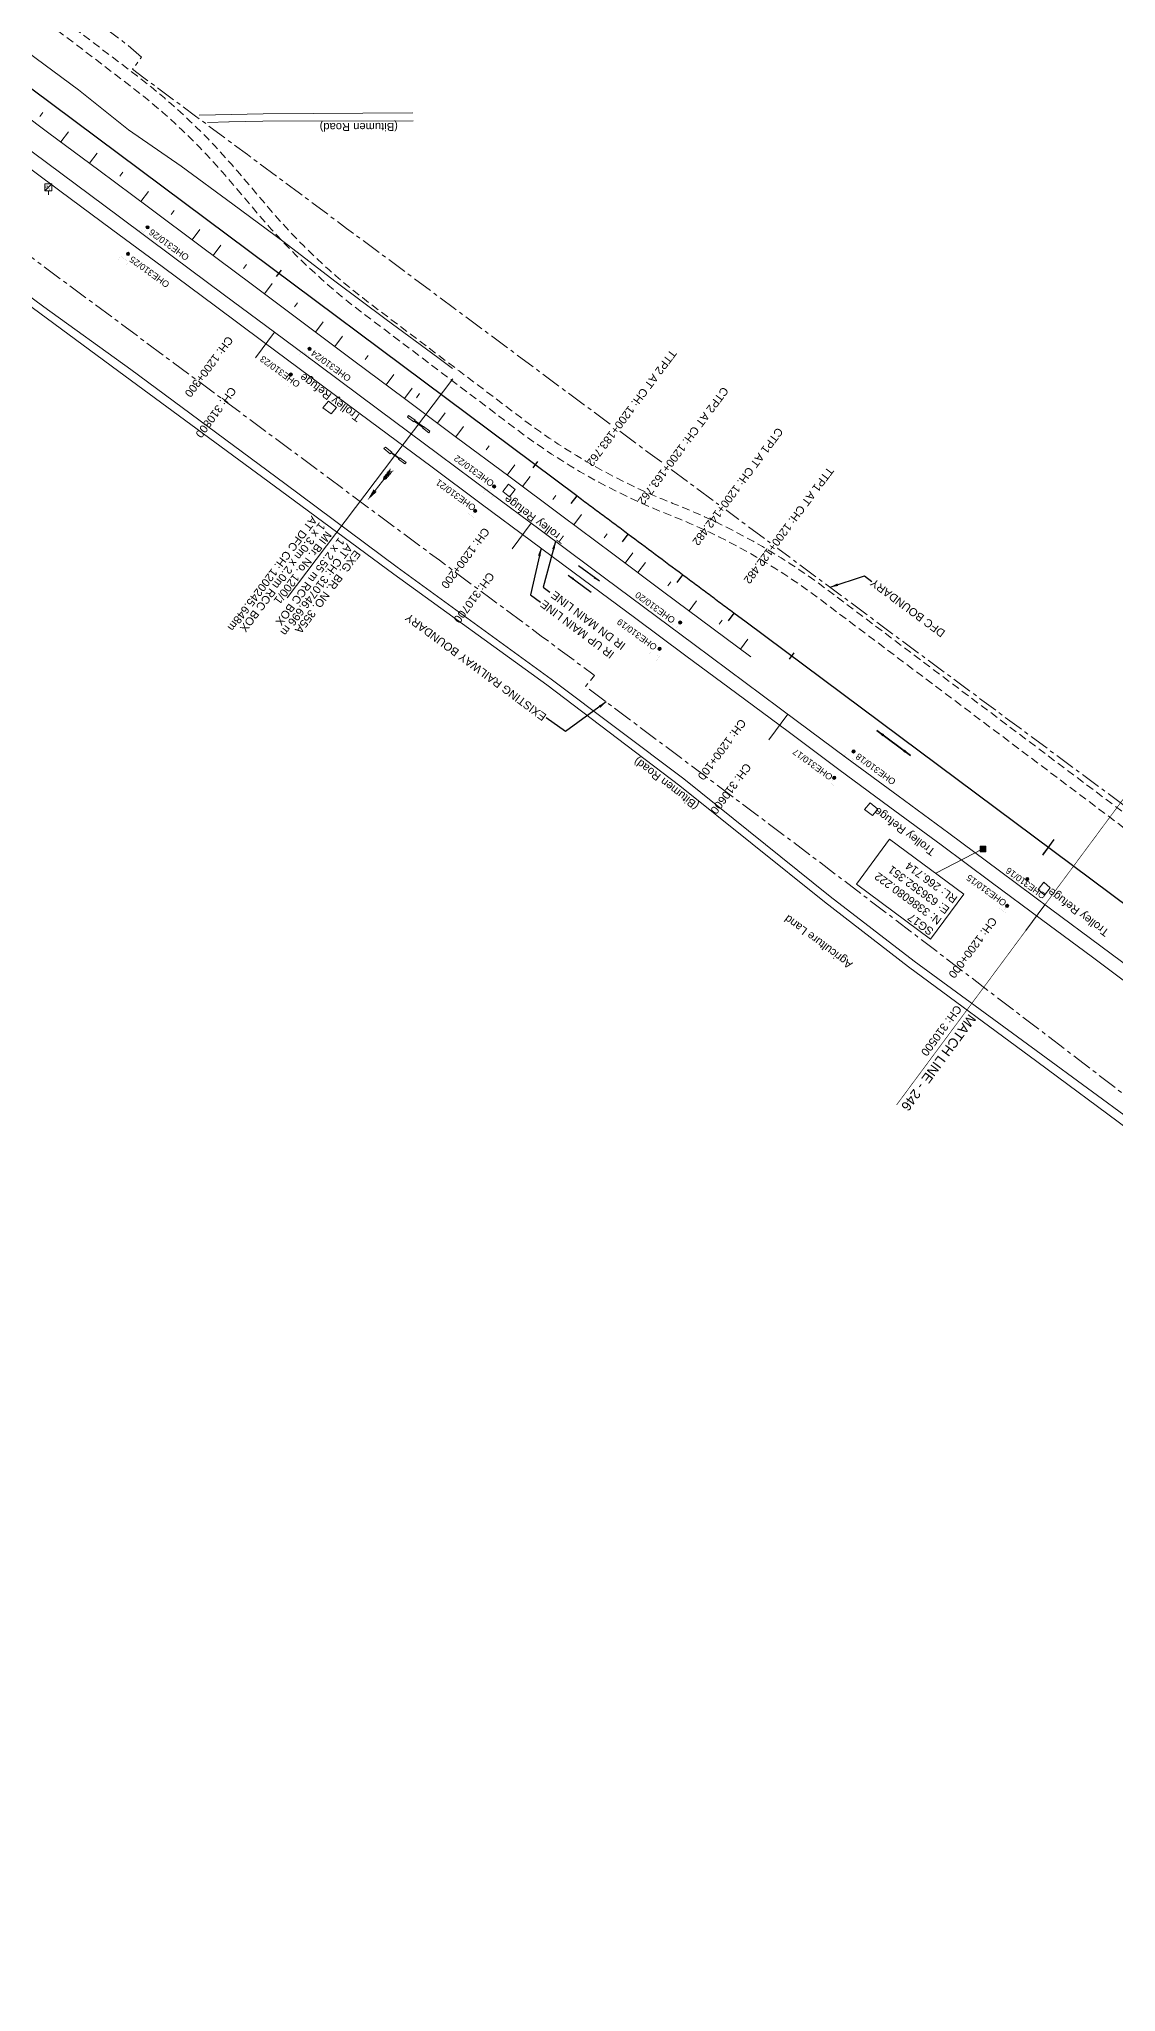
# Model space of a CAD drawing. Header units: metres. Extents: x 628798 to 649928, y 3375999 to 3390963.
# Drawn here: x 636057 to 636394, y 3385723 to 3386333 of the extents above; entities that cross this region are included whole.
import ezdxf
from ezdxf.enums import TextEntityAlignment as Align

# ---------------------------------------------------------------- set-up
doc = ezdxf.new("R2010")
doc.units = ezdxf.units.M
doc.header["$MEASUREMENT"] = 0
for name, pattern in [('CENTER', [2, 1.25, -0.25, 0.25, -0.25]), ('CENTER2', [1.125, 0.75, -0.125, 0.125, -0.125]), ('DASHED', [0.75, 0.5, -0.25]), ('PHANTOM2', [1.25, 0.625, -0.125, 0.125, -0.125, 0.125, -0.125])]:
    doc.linetypes.add(name, pattern=pattern)
for name, color, linetype, lineweight in [('BRIDGE DETAILS PLAN', 7, 'Continuous', 0), ('Bridge Parapet', 7, 'Continuous', 0), ('C-ALIG-DG-LINE', 1, 'CENTER2', 70), ('C-ALIG-LABL-DG', 1, 'Continuous', 25), ('C-ALIG-LABL-DG-MARK', 1, 'Continuous', 25), ('DFCC BOUNDARY', 6, 'CENTER', 0), ('Existing Chainage', 7, 'Continuous', 0), ('Existing IR Track', 143, 'Continuous', 0), ('Existing Railway Boundary', 7, 'CENTER', 0), ('flow direction', 7, 'Continuous', 0), ('MATCH LINE', 7, 'Continuous', 0), ('OHE MAST', 8, 'Continuous', 0), ('PROPOSED DFCC TOE LINE', 239, 'Continuous', 0), ('PROPOSED DFCC TOE SLOPES', 239, 'Continuous', 0), ('PROPOSED DFCC TRACK', 1, 'Continuous', 0), ('Retaining Wall', 251, 'Continuous', 0), ('River Text', 5, 'Continuous', 0), ('Side Details', 251, 'Continuous', 0), ('Subroad Edge', 34, 'Continuous', 0), ('Text', 251, 'Continuous', 0), ('TOPOSTYLEREMARK', 251, 'Continuous', 0), ('Trolley Stand', 251, 'Continuous', 0), ('WL', 7, 'Continuous', 0)]:
    doc.layers.add(name, color=color, linetype=linetype, lineweight=lineweight)
doc.layers.add('Road', color=1, linetype='Continuous')
doc.styles.add('ARIAL', font='arial.ttf')
doc.styles.add('CUT-FILL', font='cut-fill.shx', dxfattribs={"height": 2})
doc.styles.get("Standard").update_dxf_attribs({"font": 'arial.ttf'})
doc.styles.add('Style-Arial', font='arial.ttf')
doc.styles.add('Text', font='arial.ttf', dxfattribs={"height": 2})
doc.dimstyles.new('ISO-25', dxfattribs={"dimtxt": 2.5, "dimasz": 2.5, "dimexe": 1.25, "dimexo": 0.625, "dimtad": 1, "dimtxsty": 'Standard', "dimcen": 2.5, "dimadec": 0, "dimazin": 0, "dimtfac": 1, "dimtmove": 0, "dimatfit": 3, "dimfxl": 1, "dimarcsym": 0})

# ---------------------------------------------------------------- blocks, each defined once
blk = doc.blocks.new('WL')
at = {"layer": 'WL'}
for p, q in [((1.07, 3.42), (-1.06, 3.42)), ((-1.06, 3.42), (-1.06, 1.29)), ((-1.06, 1.29), (1.07, 1.29)), ((0, 1.29), (0, 0)), ((1.07, 1.29), (1.07, 3.42))]:
    blk.add_line(p, q, dxfattribs=at)
at = {"layer": 'WL', "flags": 128}
blk.add_lwpolyline([(-1.06, 1.29), (1.07, 3.42)], dxfattribs=at)
at = {"layer": 'WL', "char_height": 0.739, "attachment_point": 7, "rotation": 180, "line_spacing_factor": 0.6, "style": 'CUT-FILL'}
for s, insert in [('W', (-0.02, 2.94)), ('L', (0.5, 1.93))]:
    blk.add_mtext(s, dxfattribs=dict(at, insert=insert))
blk = doc.blocks.new('OHE MAST')
h = blk.add_hatch(color=256)
edge = h.paths.add_edge_path()
edge.add_arc((0, 0), 0.514, 0, 360)
at = {"const_width": 0.01, "flags": 128}
for points in [[(1.5, 3.5), (1.5, 2), (-1.5, 2), (-1.5, 3.5)], [(0, 2), (0, 0)]]:
    blk.add_lwpolyline(points, dxfattribs=at)
blk.add_circle((0, 0), 0.514)
blk = doc.blocks.new('River A')
at = {"layer": 'River Text'}
for p, q in [((0, 0), (-3.6, 7.5, -1499.5)), ((0.1, 6), (-3.5, 13.6, -1499.5)), ((0.1, 3.3), (-3.5, 10.8, -1499.5)), ((0.2, 9.9), (-3.4, 17.4, -1499.5)), ((0.3, 12.9), (-3.3, 20.5, -1499.5)), ((0.4, 16.4), (-3.2, 24, -1499.5)), ((0.5, 20.3), (-3.1, 27.8, -1499.5)), ((0.5, 22.3), (0, 0)), ((0, 0), (4, 7.4, -1499.5)), ((0.1, 6), (4.1, 13.4, -1499.5)), ((0.1, 3.3), (4.1, 10.7, -1499.5)), ((0.2, 9.9), (4.2, 17.2, -1499.5)), ((0.3, 12.9), (4.3, 20.3, -1499.5)), ((0.4, 16.4), (4.4, 23.8, -1499.5)), ((0.5, 20.3), (4.5, 27.7, -1499.5))]:
    blk.add_line(p, q, dxfattribs=at)
at = {"layer": 'River Text', "flags": 128}
blk.add_lwpolyline([(-0.7, -27.7), (0.5, 22.3)], dxfattribs=at)
at = {"layer": 'River Text', "extrusion": (0, 0, -1)}
blk.add_solid([(-3.5, -27.8), (1.3, -52.7), (4.8, -27.6)], dxfattribs=at)
blk = doc.blocks.new('Tick Hor')
blk.add_lwpolyline([(-0.5, 0), (0.5, 0)])
blk = doc.blocks.new('BM')
blk.add_hatch(color=256).paths.add_polyline_path([(-0.88, -0.88), (-0.88, 0.88), (0.88, 0.88), (0.88, -0.88)])
for p, q in [((0.88, 0.88), (-0.88, 0.88)), ((-0.88, 0.88), (-0.88, -0.88)), ((0.88, -0.88), (0.88, 0.88)), ((-0.88, -0.88), (0.88, -0.88))]:
    blk.add_line(p, q)

msp = doc.modelspace()

# ---------------------------------------------------------------- linework, layer by layer
at = {"layer": 'BRIDGE DETAILS PLAN', "flags": 128}
msp.add_lwpolyline([(636134.8551, 3386158.6588), (636186.6671, 3386227.1576)], dxfattribs=at)
at = {"layer": 'Bridge Parapet', "flags": 128}
for points in [[(636177.303, 3386211.9242), (636174.6121, 3386213.9149), (636174.7715, 3386214.0905), (636177.4627, 3386212.0996), (636177.303, 3386211.9242)], [(636169.8045, 3386202.1793), (636167.3772, 3386203.9994), (636167.4774, 3386204.1062), (636169.9048, 3386202.286), (636169.8045, 3386202.1793)]]:
    msp.add_lwpolyline(points, close=True, dxfattribs=at)
at = {"layer": 'C-ALIG-DG-LINE', "color": 1, "linetype": 'Continuous', "lineweight": 30, "flags": 128}
for points in [[(636398.3479, 3386061.6005), (636278.3777, 3386151.0209), (636274.5147, 3386153.9003), (636273.9974, 3386154.2858), (636273.4801, 3386154.6714), (636272.9629, 3386155.0569), (636272.4456, 3386155.4425), (636271.9283, 3386155.828), (636271.411, 3386156.2136), (636270.8937, 3386156.5992), (636270.3765, 3386156.9847), (636269.8592, 3386157.3703), (636269.3419, 3386157.7559), (636268.8247, 3386158.1414), (636268.3074, 3386158.527), (636267.7901, 3386158.9126), (636267.2728, 3386159.2981), (636266.7556, 3386159.6837), (636266.2383, 3386160.0693), (636265.7211, 3386160.4549), (636265.2038, 3386160.8405), (636264.6865, 3386161.2261), (636264.1693, 3386161.6116), (636263.652, 3386161.9972), (636263.1348, 3386162.3828), (636262.6175, 3386162.7684), (636262.1003, 3386163.154), (636261.583, 3386163.5397), (636261.0658, 3386163.9253), (636260.5486, 3386164.3109), (636260.0313, 3386164.6965), (636259.5141, 3386165.0821), (636258.9969, 3386165.4678), (636258.4797, 3386165.8534, -0.00008867), (636241.4222, 3386178.5765), (636240.9051, 3386178.9623), (636240.388, 3386179.3481), (636239.871, 3386179.734), (636239.3539, 3386180.1198), (636238.8368, 3386180.5057), (636238.3198, 3386180.8915), (636237.8027, 3386181.2774), (636237.2857, 3386181.6632), (636236.7686, 3386182.0491), (636236.2516, 3386182.435), (636235.7345, 3386182.8208), (636235.2175, 3386183.2067), (636234.7005, 3386183.5926), (636234.1834, 3386183.9785), (636233.6664, 3386184.3644), (636233.1494, 3386184.7503), (636232.6323, 3386185.1362), (636232.1153, 3386185.5221), (636231.5983, 3386185.908), (636231.0812, 3386186.2939), (636230.5642, 3386186.6798), (636230.0472, 3386187.0657), (636229.5302, 3386187.4516), (636229.0132, 3386187.8375), (636228.4962, 3386188.2234), (636227.9791, 3386188.6093), (636227.4621, 3386188.9952), (636226.9451, 3386189.3811), (636226.4281, 3386189.767), (636225.9111, 3386190.153), (636225.3941, 3386190.5389), (635938.8804, 3386404.4001)], [(636430.8298, 3386037.3971, -0.00006032), (636414.3841, 3386049.6489)]]:
    msp.add_lwpolyline(points, format="xyb", dxfattribs=at)
at = {"layer": 'C-ALIG-LABL-DG', "color": 1, "linetype": 'Continuous', "lineweight": 25}
msp.add_line((636372.7188, 3386080.7033), (636371.2248, 3386078.6989), dxfattribs=at)
at = {"layer": 'C-ALIG-LABL-DG-MARK', "color": 1, "linetype": 'Continuous', "lineweight": 25}
for p, q in [((636225.3941, 3386190.5389), (636223.5996, 3386188.1348)), ((636241.4222, 3386178.5765), (636239.6281, 3386176.172)), ((636258.4797, 3386165.8534), (636256.6864, 3386163.4484)), ((636274.5147, 3386153.9003), (636272.7219, 3386151.4949))]:
    msp.add_line(p, q, dxfattribs=at)
at = {"layer": 'DFCC BOUNDARY', "ltscale": 5, "flags": 128}
msp.add_lwpolyline([(636654.5261, 3385940.3931), (636669.6585, 3385960.7743), (636662.1193, 3385966.3722), (636643.5602, 3385980.1524), (636623.2864, 3385995.2004), (636603.0411, 3386010.2273), (636601.4082, 3386011.4389), (636586.2636, 3385991.0412), (636568.0107, 3385966.4571), (636550.348, 3385979.5622), (636531.0292, 3385993.896), (636512.8723, 3386007.4061), (636494.6223, 3386020.9855), (636478.6223, 3386032.853), (636462.6421, 3386044.7059), (636445.6824, 3386057.2864), (636428.7231, 3386069.8668), (636412.8636, 3386081.6666), (636396.9152, 3386093.5326), (636381.1027, 3386105.2279), (636365.4251, 3386116.8234), (636349.468, 3386128.6377), (636333.5586, 3386140.4168), (636317.7135, 3386152.2062), (636301.7194, 3386164.1064), (636285.757, 3386175.9393), (636269.6961, 3386187.8452), (636253.6842, 3386199.7353), (636237.5515, 3386211.7151), (636221.8027, 3386223.4057), (636206.045, 3386235.1031), (636187.1562, 3386249.1232), (636153.4881, 3386274.1306), (636138.7328, 3386285.1), (636122.4567, 3386297.1865), (636106.2444, 3386309.2256), (636090.1404, 3386321.1956), (636086.5862, 3386323.8375), (636089.3865, 3386327.6049), (636085.2267, 3386331.2857), (635984.4865, 3386406.8745), (635943.3489, 3386437.391), (635902.6426, 3386468.2123), (635872.4887, 3386491.6441), (635687.0199, 3386629.677)], dxfattribs=at)
at = {"layer": 'Existing Chainage', "linetype": 'Continuous', "lineweight": 13, "flags": 128}
msp.add_lwpolyline([(636124.9548, 3386233.6379), (636130.9168, 3386241.6662)], dxfattribs=at)
at = {"layer": 'Existing Chainage', "color": 7, "linetype": 'Continuous', "lineweight": 13, "flags": 128}
for points in [[(636205.1808, 3386173.9607), (636211.1514, 3386181.9827)], [(636285.432, 3386114.2878), (636291.3981, 3386122.3131)], [(636365.7992, 3386054.7585), (636371.7547, 3386062.7917)]]:
    msp.add_lwpolyline(points, dxfattribs=at)
at = {"layer": 'Existing IR Track', "flags": 128}
for points in [[(636130.9156, 3386241.6671), (636115.334, 3386253.2383), (636098.915, 3386265.4718), (636082.5103, 3386277.6952), (636050.7144, 3386301.4026), (636035.0427, 3386313.2018), (636019.4262, 3386324.7131), (635988.1643, 3386348.0618), (635972.6515, 3386359.6463), (635970.5675, 3386361.2026)], [(636402.4837, 3386034.5469), (636386.5988, 3386046.3656), (636370.7005, 3386058.1943), (636354.9382, 3386069.8525), (636339.2607, 3386081.4479), (636323.2862, 3386093.2752), (636307.3351, 3386105.0851), (636291.4484, 3386116.9054), (636275.4855, 3386128.7824), (636259.5542, 3386140.5922), (636243.4933, 3386152.4982), (636227.4523, 3386164.4098), (636211.3196, 3386176.3896), (636195.5766, 3386188.076), (636179.8189, 3386199.7733), (636160.932, 3386213.792), (636127.252, 3386238.8082), (636112.4817, 3386249.7889), (636096.2245, 3386261.8613), (636080.0122, 3386273.9004), (636063.8922, 3386285.8823), (636047.7717, 3386297.8646)], [(636405.3473, 3386037.8412), (636389.1855, 3386049.8464), (636373.5143, 3386061.4872), (636357.5242, 3386073.3416), (636341.6591, 3386085.1032), (636325.872, 3386096.7629), (636309.86, 3386108.5885), (636294.0185, 3386120.3651), (636278.0808, 3386132.2132), (636262.1365, 3386144.0715), (636246.2692, 3386155.8725), (636230.0609, 3386167.9223), (636213.948, 3386179.9012), (636198.2066, 3386191.6172), (636182.283, 3386203.4689), (636163.5922, 3386217.3748), (636144.6713, 3386231.4519), (636130.9156, 3386241.6671)]]:
    msp.add_lwpolyline(points, dxfattribs=at)
at = {"layer": 'MATCH LINE', "linetype": 'PHANTOM2', "ltscale": 15, "const_width": 0.2}
msp.add_lwpolyline([(636400.8295, 3386102.01), (636325.3734, 3386000.229)], dxfattribs=at)
at = {"layer": 'PROPOSED DFCC TOE LINE', "lineweight": 0, "flags": 128}
msp.add_lwpolyline([(636279.7759, 3386140.2081), (636252.2473, 3386160.7718), (636236.6743, 3386172.3882), (636220.7503, 3386184.2724), (636204.1644, 3386196.6524), (636187.8576, 3386208.8241), (636171.6259, 3386220.9392), (636155.7603, 3386232.7823), (636139.5307, 3386244.8961), (636124.0272, 3386256.4687), (636107.6746, 3386268.6745), (636091.972, 3386280.3952), (636076.0633, 3386292.2698), (636060.4517, 3386303.9229), (636043.8625, 3386316.3053), (636027.4007, 3386328.5927), (636012.482, 3386339.7286), (635995.2818, 3386352.5675), (635979.5217, 3386364.3314), (635965.1724, 3386375.0419)], dxfattribs=at)
at = {"layer": 'PROPOSED DFCC TOE SLOPES', "flags": 128}
for points in [[(636058.577, 3386310.3134), (636057.6201, 3386309.0314)], [(636066.5908, 3386304.3319), (636064.1982, 3386301.1264)], [(636075.5333, 3386297.6559), (636073.1412, 3386294.451)], [(636083.5471, 3386291.6744), (636082.6038, 3386290.4106)], [(636091.561, 3386285.693), (636089.1686, 3386282.4877)], [(636099.5749, 3386279.7115), (636098.618, 3386278.4295)], [(636107.5887, 3386273.73), (636105.1961, 3386270.5245)], [(636114.1372, 3386268.8408), (636111.7452, 3386265.6361)], [(636122.1511, 3386262.8594), (636121.2078, 3386261.5955)], [(636130.1649, 3386256.8779), (636127.7727, 3386253.6729)], [(636138.1788, 3386250.8964), (636137.2219, 3386249.6144)], [(636146.1927, 3386244.915), (636143.8001, 3386241.7094)], [(636152.197, 3386240.4321), (636149.805, 3386237.2273)], [(636160.2109, 3386234.4506), (636159.2676, 3386233.1868)], [(636168.2248, 3386228.4692), (636165.8324, 3386225.2639)], [(636173.9976, 3386224.1599), (636171.6052, 3386220.9547)], [(636176.2386, 3386222.4877), (636175.2817, 3386221.2057)], [(636184.2525, 3386216.5062), (636181.8599, 3386213.3007)], [(636190.0254, 3386212.197), (636187.633, 3386208.9917)], [(636198.0392, 3386206.2155), (636197.0823, 3386204.9335)], [(636206.0531, 3386200.2341), (636203.6605, 3386197.0285)], [(636210.8755, 3386196.6373), (636208.4816, 3386193.43)], [(636218.8894, 3386190.6558), (636217.9461, 3386189.392)], [(636226.9033, 3386184.6744), (636224.5093, 3386181.467)], [(636234.9171, 3386178.6929), (636233.9602, 3386177.4109)], [(636242.931, 3386172.7114), (636240.5384, 3386169.5059)], [(636246.8477, 3386169.671), (636244.5121, 3386166.5418)], [(636254.8616, 3386163.6895), (636253.9183, 3386162.4256)], [(636262.8754, 3386157.708), (636260.5391, 3386154.5779)], [(636270.8893, 3386151.7266), (636269.9324, 3386150.4445)], [(636278.9032, 3386145.7451), (636276.5622, 3386142.6087)]]:
    msp.add_lwpolyline(points, dxfattribs=at)
at = {"layer": 'Retaining Wall', "flags": 128}
for points in [[(636172.5214, 3386215.1494), (636172.8484, 3386215.6345), (636174.8667, 3386214.1892), (636174.5396, 3386213.704), (636172.5214, 3386215.1494)], [(636179.1459, 3386210.2854), (636177.1997, 3386211.7715), (636177.5637, 3386212.2325), (636179.5099, 3386210.7464), (636179.1459, 3386210.2854)], [(636165.1376, 3386205.3042), (636165.5876, 3386205.7791), (636167.5785, 3386204.1619), (636167.1285, 3386203.687), (636165.1376, 3386205.3042)], [(636169.7463, 3386202.0485), (636170.0842, 3386202.4746), (636172.0494, 3386200.9955), (636171.7078, 3386200.5648), (636169.7463, 3386202.0485)]]:
    msp.add_lwpolyline(points, close=True, dxfattribs=at)
at = {"layer": 'Subroad Edge', "flags": 128}
for points in [[(636107.3517, 3386309.5444), (636112.4821, 3386309.6441)], [(636112.4823, 3386309.6441), (636127.3661, 3386309.9333), (636174.1646, 3386310.2381)], [(636116.7153, 3386307.397), (636127.3308, 3386307.6199), (636174.316, 3386307.7503)], [(636109.9678, 3386307.2553), (636116.7572, 3386307.3979)], [(636606.9072, 3385830.0435), (636606.6106, 3385831.0599), (636585.1976, 3385850.1964), (636547.1392, 3385881.6449), (636507.6902, 3385911.4299), (636473.047, 3385937.9937), (636435.2025, 3385965.9405), (636397.8929, 3385992.5414), (636369.1673, 3386013.7949), (636329.0471, 3386043.3955), (636302.8667, 3386063.6785), (636257.6447, 3386099.9402), (636216.0622, 3386131.4637), (636168.256, 3386166.0826), (636132.8299, 3386192.1783), (636084.2884, 3386227.9427), (636057.6028, 3386247.5929), (636023.0419, 3386273.0428)], [(636612.3079, 3385831.298), (636610.1473, 3385832.1557), (636586.7004, 3385852.0046), (636548.8513, 3385883.6106), (636509.083, 3385913.6573), (636474.3358, 3385940.6742), (636436.5939, 3385967.9889), (636399.5488, 3385994.8691), (636399.5128, 3385994.8402), (636370.5142, 3386016.0814), (636330.8487, 3386045.163), (636304.5672, 3386065.3763), (636258.9233, 3386102.0898), (636217.429, 3386133.2682), (636169.2438, 3386168.2699), (636134.1947, 3386194.4297), (636086.0948, 3386230.0211), (636058.8541, 3386249.6207), (636024.4311, 3386275.0252)]]:
    msp.add_lwpolyline(points, dxfattribs=at)
at = {"layer": 'TOPOSTYLEREMARK', "flags": 128}
msp.add_lwpolyline([(636352.351, 3386080.222), (636337.5902, 3386072.6337)], dxfattribs=at)
at = {"layer": 'Trolley Stand', "flags": 128}
for points in [[(636150.353, 3386218.146), (636148.6048, 3386216.1414), (636146.0887, 3386218.0767), (636147.8371, 3386220.0816), (636150.353, 3386218.146)], [(636204.343, 3386190.2336), (636206.1258, 3386192.507), (636204.116, 3386194.1632), (636202.3324, 3386191.8887), (636204.343, 3386190.2336)], [(636317.8837, 3386090.6946), (636315.3916, 3386092.5858), (636317.0647, 3386094.5746), (636319.557, 3386092.6833), (636317.8837, 3386090.6946)], [(636371.5766, 3386065.7712), (636373.3374, 3386068.0607), (636371.3479, 3386069.8299), (636369.5867, 3386067.5398), (636371.5766, 3386065.7712)]]:
    msp.add_lwpolyline(points, close=True, dxfattribs=at)

# ---------------------------------------------------------------- block references
at = {"layer": 'C-ALIG-LABL-DG', "color": 1, "linetype": 'Continuous', "lineweight": 25}
for p, xscale, yscale, zscale, rotation in [((636132.244, 3386260.0685), 2.5, 2.5, 2.5, 233.2613891137908), ((636212.3813, 3386200.2519), 2.5, 2.5, 2.5, 233.2613891137908), ((636292.5404, 3386140.4647), 2.500000000000002, 2.500000000000002, 2.500000000000002, 233.3008084742904), ((636372.7188, 3386080.7033), 6.000000000000004, 6.000000000000004, 6.000000000000004, 233.3008084742904)]:
    msp.add_blockref('Tick Hor', p, dxfattribs=dict(at, xscale=xscale, yscale=yscale, zscale=zscale, rotation=rotation))
at = {"layer": 'OHE MAST', "color": 2, "rotation": 143.3908318566117}
for p in [(636091.2854, 3386274.4568), (636085.1598, 3386266.1295), (636141.9213, 3386236.4561), (636136.0193, 3386228.4193), (636199.5915, 3386193.5096), (636193.6614, 3386185.8627), (636257.7524, 3386150.9679), (636251.2862, 3386142.7474), (636311.9154, 3386110.6928), (636305.89, 3386102.4313), (636366.1981, 3386070.7713), (636359.9065, 3386062.4024)]:
    msp.add_blockref('OHE MAST', p, dxfattribs=at)
at = {"layer": 'River Text', "xscale": 0.1499234070063734, "yscale": 0.1499234070063734, "zscale": 0.1499234070063734, "rotation": 323.0462313080645}
msp.add_blockref('River A', (636164.956, 3386195.4202), dxfattribs=at)
at = {"layer": 'TOPOSTYLEREMARK', "color": 7}
msp.add_blockref('BM', (636352.351, 3386080.222), dxfattribs=at)
at = {"layer": 'WL', "linetype": 'Continuous', "xscale": 0.9997814889996552, "yscale": 0.9997814889996552, "zscale": 0.9997814889996552, "rotation": 359.870099273837}
msp.add_blockref('WL', (636060.2681, 3386284.5879), dxfattribs=at)

# ---------------------------------------------------------------- texts
at = {"layer": 'BRIDGE DETAILS PLAN', "color": 10}
for s, p in [('AT DFC CH: 1200245.648m', (636142.5019, 3386184.4888)), ('1 x 3.0m x 2.0m RCC BOX', (636145.0476, 3386182.4981)), (' MI Br. No. 1200/1', (636147.5934, 3386180.5074))]:
    msp.add_text(s, height=2.5, rotation=233, dxfattribs=at).set_placement(p)
at = {"layer": 'BRIDGE DETAILS PLAN'}
for s, p in [('1 x 2.55 m RCC BOX', (636151.0684, 3386177.7321)), ('AT CH: 310746.696 m', (636153.5322, 3386175.7897)), ('EXG. BR. NO. 355A', (636156.0779, 3386173.799))]:
    msp.add_text(s, height=2.5, rotation=233, dxfattribs=at).set_placement(p)
at = {"layer": 'DFCC BOUNDARY', "linetype": 'Continuous', "ltscale": 5}
msp.add_text('DFC BOUNDARY', height=2.5, rotation=143.5, dxfattribs=at).set_placement((636317.6149, 3386163.7975), align=Align.MIDDLE_RIGHT)
at = {"layer": 'Existing Chainage', "lineweight": 0, "insert": (636107.0687, 3386209.1362), "char_height": 2.5, "attachment_point": 6, "rotation": 233.4016753, "line_spacing_factor": 0.6, "style": 'Style-Arial'}
msp.add_mtext('CH: 310800', dxfattribs=at)
at = {"layer": 'Existing Chainage', "color": 7, "lineweight": 0, "char_height": 2.5, "attachment_point": 4, "line_spacing_factor": 0.6, "style": 'Style-Arial'}
for s, insert, rotation in [('CH: 310700', (636198.8759, 3386166.1875), 233.3404322), ('CH: 310600', (636279.1316, 3386106.511), 233.3728405), ('CH: 310500', (636344.9221, 3386030.9215), 233.4483476)]:
    msp.add_mtext(s, dxfattribs=dict(at, insert=insert, rotation=rotation))
at = {"layer": 'Existing IR Track', "color": 7, "lineweight": 0}
for s, p in [('IR UP MAIN LINE', (636214.4827, 3386157.1776)), ('IR DN MAIN LINE', (636217.8291, 3386160.006))]:
    msp.add_text(s, height=2.5, rotation=143, dxfattribs=at).set_placement(p, align=Align.MIDDLE_RIGHT)
at = {"layer": 'Existing Railway Boundary', "linetype": 'Continuous', "ltscale": 5}
msp.add_text('EXISTING RAILWAY BOUNDARY', height=2.5, rotation=143.5, dxfattribs=at).set_placement((636172.9851, 3386153.9981), align=Align.RIGHT)
at = {"layer": 'MATCH LINE', "linetype": 'Continuous'}
msp.add_text('MATCH LINE - 246', height=3, rotation=233.6237118, dxfattribs=at).set_placement((636348.0118, 3386028.8472))
at = {"layer": 'OHE MAST'}
for s, p in [('OHE310/26', (636092.64, 3386274.0815)), ('OHE310/25', (636086.5348, 3386265.6021)), ('OHE310/24', (636143.2804, 3386236.2836)), ('OHE310/23', (636127.3504, 3386234.4554)), ('OHE310/22', (636187.9766, 3386203.4423)), ('OHE310/21', (636182.2703, 3386195.874)), ('OHE310/20', (636244.5853, 3386160.733)), ('OHE310/19', (636238.9218, 3386152.3196)), ('OHE310/17', (636293.8218, 3386111.71)), ('OHE310/18', (636313.5081, 3386110.2479)), ('OHE310/15', (636348.135, 3386072.3555)), ('OHE310/16', (636360.4049, 3386074.6021))]:
    msp.add_text(s, height=2, rotation=144, dxfattribs=at).set_placement(p, align=Align.RIGHT)
at = {"layer": 'Side Details'}
msp.add_text('Agriculture Land', height=2.5, rotation=143.1658442, dxfattribs=at).set_placement((636311.8468, 3386044.5437))
at = {"layer": 'Subroad Edge', "style": 'Text'}
for rotation, p in [(180.1590446, (636169.5049, 3386307.0891)), (142.4122843, (636263.7878, 3386094.142))]:
    msp.add_text('(Bitumen Road)', height=2.5, rotation=rotation, dxfattribs=at).set_placement(p)
at = {"layer": 'Text', "style": 'Text'}
for p in [(636158.2228, 3386215.4827), (636222.1242, 3386177.4252), (636337.7208, 3386079.8525), (636392.0389, 3386054.6337)]:
    msp.add_text('Trolley Refuge', height=2.5, rotation=143.463545, dxfattribs=at).set_placement(p)

# ---------------------------------------------------------------- leaders
at = {"layer": 'DFCC BOUNDARY', "linetype": 'Continuous', "lineweight": 0, "ltscale": 5}
msp.add_leader([(636304.5733, 3386161.9833), (636315.3193, 3386165.5702), (636317.6149, 3386163.7975)], dimstyle='ISO-25', override={"dimtxt": 3, "dimtad": 0, "dimdec": 3, "dimzin": 2, "dimtdec": 3}, dxfattribs=at)
at = {"layer": 'Existing IR Track', "color": 7, "lineweight": 0}
for points in [[(636214.2382, 3386174.2223), (636210.9492, 3386159.6298), (636214.1038, 3386157.2972)], [(636218.7713, 3386176.3154), (636214.9319, 3386162.0059), (636216.9764, 3386160.4941)]]:
    msp.add_leader(points, dimstyle='ISO-25', override={"dimtxt": 3, "dimtad": 0}, dxfattribs=at)
at = {"layer": 'Existing Railway Boundary', "linetype": 'Continuous', "ltscale": 5}
msp.add_leader([(636234.5593, 3386126.1402), (636221.8547, 3386116.8737), (636215.8653, 3386121.1514)], dimstyle='ISO-25', override={"dimtxt": 3, "dimasz": 2.5, "dimgap": 0.625, "dimtad": 0, "dimdec": 3, "dimzin": 2, "dimtdec": 3}, dxfattribs=at)
at = {"layer": 'flow direction', "lineweight": 0}
for points in [[(636232.502, 3386163.8326), (636225.9971, 3386168.6364)], [(636222.7365, 3386165.7678), (636229.9039, 3386160.4724)]]:
    msp.add_leader(points, dimstyle='ISO-25', override={"dimtxt": 0.5, "dimasz": 2, "dimtad": 0}, dxfattribs=at)
at = {"layer": 'PROPOSED DFCC TRACK', "linetype": 'Continuous', "lineweight": 0}
for points in [[(636319.2283, 3386117.1913), (636329.7119, 3386109.4163)], [(636329.7119, 3386109.4163), (636319.2283, 3386117.1913)], [(636319.2283, 3386117.1913), (636329.7119, 3386109.4163)], [(636329.7119, 3386109.4163), (636319.2283, 3386117.1913)]]:
    msp.add_leader(points, dimstyle='ISO-25', override={"dimtxt": 3, "dimasz": 2.5, "dimtad": 0, "dimdec": 3, "dimzin": 2, "dimtdec": 3}, dxfattribs=at)

# ---------------------------------------------------------------- next in the draw order: texts
at = {"layer": 'C-ALIG-LABL-DG', "color": 1, "linetype": 'Continuous', "lineweight": 25, "char_height": 2.5, "style": 'ARIAL', "bg_fill": 3, "box_fill_scale": 1.04, "bg_fill_color": 256, "bg_fill_true_color": 13158600, "bg_fill_transparency": 0}
for s, insert, width, attachment_point, rotation in [('CH: 1200+300', (636117.2301, 3386239.954), 22.502814, 4, 233.2613891), ('TTP1 AT CH: 1200+122.482', (636278.4074, 3386163.5378), 44.53542, 6, 233.3008085), ('CH: 1200+200', (636197.3673, 3386180.1375), 22.502814, 4, 233.2613891), ('CH: 1200+100', (636277.5403, 3386120.3399), 22.502814, 4, 233.3008085), ('CH: 1200+000', (636355.9354, 3386058.4203), 22.502814, 4, 233.3008085)]:
    msp.add_mtext(s, dxfattribs=dict(at, insert=insert, width=width, attachment_point=attachment_point, rotation=rotation))

# ---------------------------------------------------------------- next in the draw order: linework, layer by layer
at = {"layer": 'Existing IR Track', "flags": 128}
msp.add_lwpolyline([(636130.9156, 3386241.6671), (636115.334, 3386253.2383), (636098.915, 3386265.4718), (636082.5103, 3386277.6952), (636050.7144, 3386301.4026)], dxfattribs=at)
at = {"layer": 'PROPOSED DFCC TOE LINE', "lineweight": 0, "flags": 128}
msp.add_lwpolyline([(636053.6105, 3386329.309), (636069.7136, 3386317.4471), (636085.3246, 3386304.9257), (636101.7861, 3386293.5441), (636117.9041, 3386281.702), (636133.9704, 3386269.7908), (636149.8528, 3386257.6331), (636165.8709, 3386245.6572), (636181.9677, 3386233.7869), (636186.6079, 3386230.3206)], dxfattribs=at)
at = {"layer": 'TOPOSTYLEREMARK', "flags": 128}
msp.add_lwpolyline([(636346.3581, 3386066.1287), (636335.9797, 3386052.0383), (636312.8193, 3386069.2212), (636323.1977, 3386083.3115), (636346.3581, 3386066.1287)], close=True, dxfattribs=at)

# ---------------------------------------------------------------- next in the draw order: texts
at = {"layer": 'C-ALIG-LABL-DG', "color": 1, "linetype": 'Continuous', "lineweight": 25, "insert": (636262.3637, 3386175.4974), "char_height": 2.5, "width": 44.835113, "attachment_point": 6, "rotation": 233.2912592, "style": 'ARIAL', "bg_fill": 3, "box_fill_scale": 1.04, "bg_fill_color": 256, "bg_fill_true_color": 13158600, "bg_fill_transparency": 0}
msp.add_mtext('CTP1 AT CH: 1200+142.482', dxfattribs=at)
at = {"layer": 'TOPOSTYLEREMARK', "linetype": 'Continuous', "insert": (636324.5505, 3386061.2063), "char_height": 2.5, "width": 27.774966, "attachment_point": 2, "rotation": 143.6261229}
msp.add_mtext('\\pxql;SG17\\PN: 3386080.222\\PE: 636352.351\\PRL: 266.714', dxfattribs=at)

# ---------------------------------------------------------------- next in the draw order: texts
at = {"layer": 'C-ALIG-LABL-DG', "color": 1, "linetype": 'Continuous', "lineweight": 25, "insert": (636245.2878, 3386188.2342), "char_height": 2.5, "width": 44.835113, "attachment_point": 6, "rotation": 233.2709384, "style": 'ARIAL', "bg_fill": 3, "box_fill_scale": 1.04, "bg_fill_color": 256, "bg_fill_true_color": 13158600, "bg_fill_transparency": 0}
msp.add_mtext('CTP2 AT CH: 1200+163.762', dxfattribs=at)

# ---------------------------------------------------------------- next in the draw order: texts
at = {"layer": 'C-ALIG-LABL-DG', "color": 1, "linetype": 'Continuous', "lineweight": 25, "insert": (636229.251, 3386200.2031), "char_height": 2.5, "width": 44.53542, "attachment_point": 6, "rotation": 233.2613891, "style": 'ARIAL', "bg_fill": 3, "box_fill_scale": 1.04, "bg_fill_color": 256, "bg_fill_true_color": 13158600, "bg_fill_transparency": 0}
msp.add_mtext('TTP2 AT CH: 1200+183.762', dxfattribs=at)

# ---------------------------------------------------------------- next in the draw order: linework, layer by layer
at = {"layer": 'Existing IR Track', "flags": 128}
msp.add_lwpolyline([(636402.4837, 3386034.5469), (636386.5988, 3386046.3656), (636370.7005, 3386058.1943), (636354.9382, 3386069.8525), (636339.2607, 3386081.4479), (636323.2862, 3386093.2752), (636307.3351, 3386105.0851), (636291.4484, 3386116.9054), (636275.4855, 3386128.7824), (636259.5542, 3386140.5922), (636243.4933, 3386152.4982), (636227.4523, 3386164.4098), (636211.3196, 3386176.3896), (636195.5766, 3386188.076), (636179.8189, 3386199.7733), (636160.932, 3386213.792), (636127.252, 3386238.8082), (636112.4817, 3386249.7889), (636096.2245, 3386261.8613), (636080.0122, 3386273.9004), (636063.8922, 3386285.8823), (636047.7717, 3386297.8646)], dxfattribs=at)
at = {"layer": 'Existing Railway Boundary', "ltscale": 5, "flags": 128}
msp.add_lwpolyline([(635954.6645, 3386339.6926), (635956.6865, 3386338.1889), (635972.0823, 3386326.7391), (635987.7899, 3386315.0493), (636003.5308, 3386303.3347), (636019.0977, 3386291.765), (636034.6476, 3386280.2079), (636050.7681, 3386268.2256), (636066.8961, 3386256.2378), (636083.1084, 3386244.1987), (636099.3561, 3386232.1333), (636114.134, 3386221.1471), (636147.8198, 3386196.1265), (636166.7058, 3386182.1085), (636182.4635, 3386170.4111), (636198.2037, 3386158.7268), (636214.3364, 3386146.7471), (636230.3919, 3386134.8247), (636230.9614, 3386134.4025), (636228.154, 3386130.995), (636300.9317, 3386076.4069), (636382.1931, 3386014.4435), (636463.0816, 3385952.0584), (636544.2755, 3385889.3268), (636568.8921, 3385871.1182), (636613.4471, 3385839.7025), (636628.0709, 3385853.6506), (636650.5128, 3385835.4717), (636693.9069, 3385800.1065), (636686.7095, 3385790.4003), (636696.0629, 3385782.3378), (636710.473, 3385769.9165), (636766.0138, 3385726.4206), (636849.4668, 3385668.9836), (636931.64, 3385608.8479), (637013.8419, 3385548.1951), (637096.6082, 3385488.6336), (637121.9489, 3385470.2058), (637176.9181, 3385426.1737), (637258.1753, 3385363.4078), (637340.1494, 3385301.7514), (637422.2947, 3385241.0852), (637447.0788, 3385223.2045), (637528.2227, 3385160.8768), (637610.9552, 3385100.7612), (637694.8717, 3385041.953), (637753.3499, 3385002.2846), (637771.5944, 3384989.982), (637771.5944, 3384979.4924), (637852.0915, 3384922.0343), (637935.0162, 3384862.0714), (637993.4351, 3384821.4573), (638019.0158, 3384803.2052), (638102.4107, 3384745.0584), (638178.9785, 3384688.3398), (638237.6603, 3384636.8079), (638344.701, 3384557.2221), (638427.4112, 3384496.8586), (638448.446, 3384480.9508)], dxfattribs=at)
at = {"layer": 'PROPOSED DFCC TOE LINE', "lineweight": 0, "flags": 128}
msp.add_lwpolyline([(636279.7759, 3386140.2081), (636252.2473, 3386160.7718), (636236.6743, 3386172.3882), (636220.7503, 3386184.2724), (636204.1644, 3386196.6524), (636187.8576, 3386208.8241), (636171.6259, 3386220.9392), (636155.7603, 3386232.7823), (636139.5307, 3386244.8961), (636124.0272, 3386256.4687), (636107.6746, 3386268.6745), (636091.972, 3386280.3952), (636076.0633, 3386292.2698), (636060.4517, 3386303.9229), (636043.8625, 3386316.3053), (636027.4007, 3386328.5927), (636012.482, 3386339.7286), (635995.2818, 3386352.5675), (635979.5217, 3386364.3314), (635965.1724, 3386375.0419)], dxfattribs=at)
at = {"layer": 'Road', "linetype": 'DASHED', "lineweight": 13, "ltscale": 5, "flags": 128}
for points in [[(636623.5708, 3385920.7478), (636303.2572, 3386161.5411, 0.06736498), (636255.9992, 3386187.9808), (636255.4325, 3386188.2042, -0.06810955), (636208.5833, 3386214.5064), (636188.6496, 3386229.5841), (636160.5673, 3386250.8253, -0.05464124), (636129.1767, 3386280.4672), (636119.3687, 3386291.9972, 0.0535042), (636088.1128, 3386321.6463), (635787.8013, 3386550.9481, 0.01298241), (635775.1012, 3386560.1333), (635772.369, 3386562.0033, -0.00741719), (635760.2989, 3386570.5298), (635721.9712, 3386598.4667, -0.02215078), (635708.2637, 3386609.4194), (635698.717, 3386617.7663, 0.01359538), (635686.0713, 3386628.2299), (635665.4584, 3386644.3625)], [(636621.3175, 3385917.7503), (636301.0039, 3386158.5436, 0.06736498), (636254.6237, 3386184.4921), (636254.057, 3386184.7156, -0.06810955), (636206.3211, 3386211.5156), (636186.3874, 3386226.5933), (636158.3051, 3386247.8345, -0.05464124), (636126.3203, 3386278.0375), (636116.5124, 3386289.5675, 0.0535042), (636085.8371, 3386318.6658), (635785.5256, 3386547.9676, 0.01298241), (635772.9832, 3386557.0387), (635770.251, 3386558.9087, -0.00741719), (635758.0901, 3386567.4994), (635719.7623, 3386595.4363, -0.02215078), (635705.7954, 3386606.5963), (635696.2487, 3386614.9432, 0.01359538), (635683.7601, 3386625.2768), (635663.1472, 3386641.4094)]]:
    msp.add_lwpolyline(points, format="xyb", dxfattribs=at)

doc.saveas('drawing.dxf')
